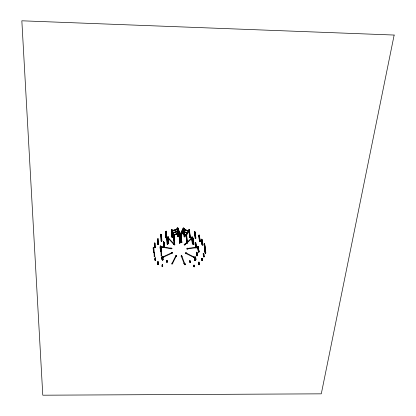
<?xml version="1.0" encoding="UTF-8"?>
<svg xmlns="http://www.w3.org/2000/svg" width="416" height="416" viewBox="0 0 416 416"><rect width="100%" height="100%" fill="white"/><g stroke="black" fill="none" stroke-linecap="round" stroke-linejoin="round"><path stroke-width="0.62" d="M179.343 242.804L179.395 242.289M180.066 240.36L179.868 243.526L179.317 243.521L179.754 236.558M179.868 234.359L179.899 233.896L180.45 233.901L181.303 242.356L181.823 242.523L181.204 233.891L180.695 233.724L181.527 242.429L181.745 241.992M180.107 234.364L180.133 233.896M180.185 234.364L180.211 233.901M180.185 238.462L180.424 234.666M180.653 234.499L180.388 235.279M175.75 255.876L175.464 256.599M176.254 256.038L176.467 256.105M162.209 247.291L161.533 247.385L161.444 247.036M161.611 246.397L161.559 246.589M162.323 246.844L161.751 246.548M170.373 248.591L171.064 248.773M170.492 248.149L171.288 247.941M170.94 248.882L171.116 248.581M171.928 248.378L160.883 246.61L160.763 247.057L171.808 248.82L171.917 248.243M195.281 259.574L195.406 259.132L195.936 259.215L195.806 259.657L195.281 259.574L195.047 257.681M196.82 255.819L196.95 255.372L197.48 255.46L197.35 255.902L196.82 255.819L196.342 252.039M198.427 246.688L198.91 252.106L198.375 252.018L197.933 247.172M202.4 258.388L202.524 260.718L201.999 260.634L201.869 258.305M203.793 253.386L204.105 256.974L203.575 256.89L203.268 253.302M205.301 252.658L205.837 252.746L205.702 253.193L205.171 253.105L204.131 244.488M190.892 238.696L191.235 237.947M191.807 238.378L191.901 238.727L191.292 238.997M183.232 227.973L183.503 228.519L180.294 234.437L183.232 227.973L184.184 228.285L184.236 228.758L181.241 234.744L181.194 234.265M180.294 234.437L183.284 228.446M180.476 234.156L183.466 228.176L183.976 228.342L183.758 228.779M183.466 228.686L183.758 228.27L184.642 236.928L183.966 228.212L181.246 233.652M181.262 233.782L183.706 228.883M181.022 234.671L184.236 228.758M181.766 233.485L186.394 234.993L186.358 234.686L181.735 233.178L181.766 233.485L186.394 234.993M182.671 231.681L182.64 231.374L187.262 232.887L187.299 233.194L182.671 231.681L182.733 231.187L187.361 232.7L187.392 233.007L182.764 231.494M181.303 242.356L181.522 241.92L182.042 242.086M184.122 236.756L184.564 236.387L184.122 236.756L183.248 228.613M171.746 263.323L172.266 262.943M188.817 229.809L189.093 230.355L185.864 236.246L185.812 235.768L189.036 229.876L186.576 234.759M176.524 255.502L172.203 264.212L171.704 264.056L176.02 255.341M185.864 236.246L188.874 230.282M172.463 263.552L172.739 263.65L172.765 263.104M176.426 256.344L175.968 256.76M186.727 235.295L187.351 243.272L186.836 243.105L186.217 235.128M189.514 229.767L190.185 237.702L189.665 237.536L189.004 229.601M187.06 243.178L187.351 242.767L186.436 235.196M192.327 243.854L192.546 243.417L193.06 243.584L192.837 244.02L192.327 243.854L191.563 237.578M195.099 231.806L195.905 238.035L195.681 238.472L195.166 238.306L195.39 237.869L194.579 231.546M195.385 238.378L195.608 237.942L194.808 231.707M192.618 243.948L191.994 236.616M195.458 238.399L195.686 237.962L194.88 231.733M171.096 253.188L171.657 252.58M172.016 253.141L172.016 253.495L171.345 253.583M155.033 243.064L155.262 247.463L154.965 247.858L154.492 247.624L154.788 247.229L154.565 242.83M158.236 238.54L158.564 244.192L158.267 244.587L157.789 244.353L158.09 243.953L157.768 238.3M161.496 234.608L161.902 240.885L161.6 241.285L161.122 241.046L161.424 240.64L161.023 234.369M160.976 246.054L161.252 250.463L160.956 250.858L160.482 250.619L160.779 250.229L160.508 245.814M164.226 242.18L164.575 247.213L164.273 247.614L163.805 247.374L164.102 246.979L163.717 241.311M167.409 237.016L167.934 243.932L167.632 244.332L167.159 244.093L167.461 243.693L166.993 237.406M194.958 257.348L194.678 257.863L185.333 253.141L185.619 252.621M186.555 253.76L185.9 253.656L185.9 253.302M186.332 252.751L186.202 252.918M186.857 253.37L186.456 252.938M193.466 257.249L193.955 257.603M193.762 256.864L194.511 256.89M196.352 247.265L197.07 246.839M197.158 247.478L197.064 247.822L196.414 247.712M184.158 263.671L183.914 263.765L183.955 263.219M158.272 261.581L158.413 264.124L158.044 264.462L157.638 264.17L158.007 263.832L157.867 261.29M162.313 259.86L162.682 259.516L163.088 259.813L162.718 260.151L162.313 259.86L162.157 257.327M184.434 244.202L185.146 243.974M184.137 244.899L191.906 237.76L192.306 238.061L184.538 245.201L184.127 244.769M161.985 266.256L162.354 265.918L162.755 266.209L162.386 266.547L161.985 266.256L161.907 264.987M166.65 261.971L167.019 261.633L167.419 261.924L167.05 262.262L166.65 261.971L166.561 260.707M185.177 244.754L185.546 244.275M166.821 262.096L167.19 261.758M174.866 244.655L174.439 245.071L167.544 237.728L167.976 237.307M167.544 237.728L167.986 237.437M168.688 237.858L168.407 237.765L168.891 238.399M173.545 244.119L173.815 244.613M173.987 243.833L174.626 244.072M184.85 264.155L185.359 264.378M184.834 264.69L185.266 264.415M184.881 264.742L185.312 264.462M189.706 262.163L190.143 261.882L190.466 262.226L190.034 262.506L189.706 262.163L189.566 260.905M195.099 257.494L195.364 260.218L194.927 260.499L194.605 260.156L195.042 259.87L194.813 257.982M193.804 266.526L194.241 266.245L194.558 266.588L194.126 266.864L193.804 266.526L193.653 265.257M198.697 264.54L199.134 264.259L199.456 264.602L199.02 264.883L198.697 264.54L198.375 262.007M162.926 256.532L163.722 256.526M172.64 252.86L162.677 257.504L162.422 257.114L172.385 252.465M163.394 257.26L163.972 256.922M193.154 244.254L193.653 244.031L193.903 244.436L193.404 244.66L193.154 244.254L192.213 236.683M199.41 235.305L200.262 241.556L199.763 241.784L199.514 241.379L200.018 241.15L199.165 234.9M193.258 244.431L193.762 244.202L192.878 237.754M199.623 241.55L200.122 241.327M193.294 244.488L193.794 244.26L193.019 237.988M195.728 247.603L196.222 247.374L196.472 247.78L195.972 248.004L195.728 247.603L195.088 242.58M202.004 239.294L202.8 244.925L202.301 245.149L202.056 244.743L202.556 244.52L201.854 239.517M195.832 247.775L196.362 247.608L195.723 242.585M204.672 243.87L205.301 248.248L204.807 248.472L204.563 248.071L205.062 247.848L204.428 243.469M198.375 251.077L198.869 250.853M204.667 248.243L205.166 248.019M198.406 251.134L198.905 250.91M204.703 248.3L205.197 248.076L204.532 243.641M198.515 251.306L199.009 251.082L198.765 250.682L198.271 250.905L198.515 251.306L198.349 250.047M172.084 229.564L174.387 236.09L172.125 230.038M177.902 227.895L177.72 228.436L180.185 234.432L177.902 227.895L176.914 228.176L176.956 228.654L179.426 234.65L177.861 230.407M177.252 229.096L172.427 230.48L172.526 230.974L177.351 229.59L177.252 229.096L172.5 230.672M178.069 231.312L173.254 232.69L173.28 232.996L178.1 231.613L178.001 231.119L173.181 232.502L173.28 232.996M173.207 232.804L178.032 231.426M177.544 233.48L173.935 234.515L174.034 235.009L178.849 233.631L178.745 233.137M177.616 233.672L174.008 234.702L174.034 235.009M173.961 234.822L178.849 233.631M165.812 231.296L166.13 238.077L165.734 231.317M166.499 237.479L166.436 237.988L166.041 231.228M179.618 234.239L179.234 233.865L180.201 242.502L179.764 233.709L180.513 242.414L180.575 241.904M179.202 234.718L179.156 234.239L180.138 233.953M172.162 236.948L172.099 237.458L171.527 229.44M171.995 229.793L172.406 237.37L171.829 229.351M180.466 234.031L179.91 234.026L177.674 227.958L178.24 236.304L178.641 236.683L177.85 228.535L177.46 228.155L178.1 236.839L177.382 228.176L177.549 228.618M168.34 243.199L168.282 243.703L167.861 236.912M168.282 236.636L168.584 243.615L168.163 236.829M174.06 242.663L174.455 243.038L174.06 242.663L173.399 235.108M174.096 235.394L174.533 243.017L173.93 234.957M180.04 242.06L179.457 233.797M184.371 264.342L184.876 264.061L184.371 264.342L181.132 255.689L181.636 255.408M181.095 256.157L181.319 256.095M182.078 256.672L181.839 255.949M181.558 256.823L181.147 256.396M184.47 263.073L184.876 263.494M153.379 252.127L153.93 252.054L154.008 252.507L153.457 252.58L153.171 247.702M160.373 251.196L160.924 251.124L160.997 251.576L160.451 251.649L160.108 246.782M153.416 252.32L153.967 252.247L153.717 247.629M160.404 251.394L160.956 251.316L160.768 248.602M153.426 252.387L153.977 252.309M160.42 251.456L160.966 251.384M187.278 248.139L188.084 248.362M197.87 247.52L186.69 249.002L186.623 248.555L197.792 246.938M187.398 248.971L188.146 248.81M154.206 256.157L154.752 256.084M161.158 255.232L161.704 255.159M154.216 256.22L154.762 256.147M161.169 255.299L161.715 255.226M154.799 256.339L154.721 255.892L154.175 255.965L154.253 256.412L154.799 256.339L154.565 252.73M161.746 255.419L161.673 254.972L161.127 255.044L161.2 255.492L161.746 255.419L161.476 251.815M162.412 258.768L161.866 258.84L161.938 259.282L162.484 259.21L162.412 258.768L162.547 260.026L162.916 259.688L162.791 257.79M154.991 259.948L155.532 259.875M161.897 259.028L162.443 258.96M155.542 259.938L155.002 260.01L154.861 257.858M162.453 259.022L161.907 259.095L161.71 256.313M155.579 260.13L155.501 259.683L154.96 259.756L155.033 260.203L155.579 260.13L155.371 257.15M179.946 242.299L179.91 242.824M202.129 260.192L202.654 260.276M195.884 259.402L195.354 259.319L195.094 256.61M202.072 260.38L202.597 260.463M195.333 259.381L195.863 259.464L195.723 258.144M198.51 251.571L199.046 251.659M198.453 251.763L198.988 251.852L198.286 246.459M205.244 252.85L205.78 252.938L205.202 248.342M198.968 251.914L198.432 251.831L197.881 247.307M203.705 256.448L204.235 256.532M197.423 255.648L196.893 255.564L196.55 252.226M203.648 256.641L204.178 256.724M176.03 255.476L176.535 255.632M187.06 242.674L187.574 242.84M182.218 233.553L186.264 234.874L186.3 235.175M195.39 237.869L195.905 238.035M189.888 237.094L190.408 237.266M184.309 229.382L188.365 230.708L188.396 231.015L184.34 229.684M184.215 229.57L188.266 230.896L188.302 231.202L184.246 229.871M185.006 244.629L185.286 244.8M154.788 247.229L155.262 247.463M160.779 250.229L161.252 250.463M154.658 247.395L155.132 247.634M158.09 243.953L158.564 244.192M164.102 246.979L164.575 247.213M164.445 247.385L163.972 247.151L163.592 241.483M185.63 252.751L194.974 257.478M161.424 240.64L161.902 240.885M167.461 243.693L167.934 243.932M161.294 240.817L161.772 241.056M167.331 243.864L167.804 244.104M158.007 263.832L158.413 264.124M187.366 248.778L187.543 249.085M185.286 263.879L185.609 264.217L185.099 263.999M167.534 237.598L167.872 237.957M194.054 266.365L194.376 266.708L194.22 265.439M193.991 266.406L194.314 266.744L194.09 264.982M168.418 237.895L174.876 244.785M195.042 259.87L195.364 260.218M194.854 259.995L195.177 260.338M198.947 264.378L199.269 264.722L199.025 262.824M195.114 260.38L194.485 257.514M172.396 252.595L172.65 252.99M205.062 247.848L205.301 248.248M202.556 244.52L202.8 244.925M200.018 241.15L200.262 241.556M168.646 243.11L168.818 243.552M166.192 237.567L166.358 238.009M166.234 231.338L166.691 232.544M172.468 236.86L172.64 237.302M174.595 242.507L174.762 242.954M172.526 230.974L177.351 229.59M181.652 255.538L184.891 264.196M178.162 236.324L178.329 236.772M180.268 241.992L180.435 242.44M179.535 233.776L179.696 234.213M177.824 230.058L179.395 234.302L179.925 234.151L177.689 228.088L177.154 228.244L178.1 236.839M178.256 231.816L179.156 234.239M178.474 236.236L178.641 236.683M177.949 228.368L180.185 234.432M205.124 248.596L205.759 253.001L205.228 252.912L204.615 248.451M205.343 250.676L205.702 253.193M204.178 244.088L204.448 245.97M204.625 247.218L204.807 248.472M203.939 243.693L204.563 248.071M204.542 248.706L205.171 253.105M201.906 239.122L202.696 244.748L202.16 244.92L201.464 239.912M203.741 253.573L204.162 256.786L203.632 256.703L203.211 253.49M203.663 253.828L203.84 255.086M201.495 239.97L202.301 245.149M201.271 239.117L202.056 244.743M203.138 253.744L203.575 256.89M199.269 235.071L200.158 241.384L199.659 241.608L198.775 235.3M202.342 258.575L202.582 260.525L202.051 260.442L201.817 258.492M202.353 259.454L202.524 260.718M198.916 235.529L199.082 236.782M199.254 238.03L199.763 241.784M198.671 235.123L199.514 241.379M201.739 258.742L201.999 260.634M198.182 246.288L198.91 252.106M198.021 247.536L198.182 248.794M197.694 246.511L198.375 252.018M199.129 262.07L199.456 264.602M198.89 262.361L199.207 264.763L198.702 262.48M194.506 231.52L195.307 237.754M195.827 242.757L196.472 247.78M197.08 252.314L197.48 255.46M194.371 232.071L195.166 238.306M197.023 252.502L197.408 255.71L196.872 255.627L196.477 252.481M195.582 242.356L196.331 247.551M196.95 252.756L197.189 254.644M195.494 244.234L195.733 246.121M195.192 242.752L195.868 247.832M195.624 256.693L195.936 259.215M193.123 238.16L193.903 244.436M194.548 257.473L194.927 260.499M192 237.219L192.546 243.922L191.786 237.146M191.89 237.63L192.39 242.065M194.298 257.634L194.605 260.156M194.407 265.32L194.558 266.588M193.903 265.101L194.126 266.864M189.296 229.694L190.185 237.193L189.888 237.609L189.15 231.358M189.223 229.668L190.185 237.702M188.786 230.038L189.665 237.536M190.325 260.967L190.466 262.226M190.138 261.087L190.278 262.345L189.816 260.744M190.003 260.624L190.221 262.387L189.753 260.785M186.29 235.654L186.571 238.17M186.711 239.429L186.992 241.946M185.999 235.56L186.836 243.105M183.685 228.244L184.642 236.928M183.539 228.706L183.674 229.96M183.81 231.213L184.08 233.719M184.215 234.972L184.418 236.855M183.451 228.046L184.345 236.829M180.986 233.818L181.6 242.45L181.277 239.299M180.913 233.797L181.823 242.523M180.898 235.513L181.152 238.035M179.899 233.896L180.742 242.351M179.946 236.74L180.133 238.633M180.32 240.521L180.513 242.414M179.379 234.172L179.894 239.351M180.014 240.609L180.201 242.502M177.804 230.48L178.048 232.986M178.225 234.868L178.407 236.751M177.143 228.114L177.934 236.392M174.346 235.612L174.387 236.09M174.091 237.978L174.309 240.5M174.013 238.004L174.236 240.521M173.628 235.045L174.366 242.575M173.566 235.55L173.675 236.808M173.784 238.066L174.226 243.105M172.037 232.986L172.245 235.492M171.605 229.414L172.24 236.922M171.465 229.944L172.099 237.458M171.298 229.502L171.928 237.011M168.251 239.216L168.49 242.356M167.939 236.891L168.418 243.178M167.996 239.933L168.282 243.703M167.638 236.98L168.111 243.261M167.383 239.127L167.757 244.161L167.284 243.922L166.863 237.578M167.44 241.816L167.632 244.332M166.161 231.046L167.159 244.093M166.208 234.863L166.436 237.988M165.677 231.826L165.766 233.074M165.901 234.952L166.13 238.077M165.506 231.384L165.958 237.63M167.331 260.66L167.419 261.924M167.102 260.499L167.248 261.799L166.878 262.137L166.733 260.832M166.93 260.374L167.05 262.262M164.102 242.346L164.403 247.442L163.93 247.203L163.55 241.54M164.102 245.092L164.273 247.614M163.42 241.706L163.805 247.374M162.963 257.915L163.088 259.813M161.366 234.78L161.45 236.72M161.611 238.545L161.73 241.114L161.252 240.874L160.898 234.541M162.734 257.748L162.854 259.646L162.49 259.984L162.25 256.24M161.2 235.009L161.278 236.262M162.521 256.989L162.718 260.151M162.672 264.94L162.755 266.209M160.69 234.14L161.122 241.046M162.5 264.815L162.583 266.084L162.214 266.422L162.443 264.774M161.824 257.384L161.938 259.282M162.271 264.649L162.386 266.547M160.852 246.22L161.122 250.63L160.654 250.396L160.384 245.986M160.81 246.277L161.08 250.687L160.612 250.453L160.342 246.043M160.768 247.79L160.997 251.576M160.93 251.883L161.2 255.492M160.217 246.21L160.482 250.619M160.139 246.974L160.451 251.649M158.293 241.847L158.434 244.364L157.96 244.124L157.674 239.101M158.283 242.533L158.392 244.421L157.919 244.182L157.633 239.158M157.508 239.325L157.789 244.353M158.132 262.09L158.236 263.999L157.872 264.337L157.768 262.428M158.075 262.049L158.179 263.957L157.815 264.295L157.711 262.387M157.503 261.628L157.638 264.17M154.908 243.23L155.09 247.692L154.617 247.452L154.44 242.996M154.274 243.22L154.492 247.624M154.939 258.3L155.033 260.203M153.764 247.889L154.008 252.507M154.019 252.803L154.253 256.412M153.208 247.894L153.457 252.58M394.155 35.048L321.287 393.838L42.786 395.2L21.845 20.8L394.155 35.048M185.125 264.264L184.694 264.545L185.016 264.888L185.453 264.607L185.125 264.264"/></g></svg>
